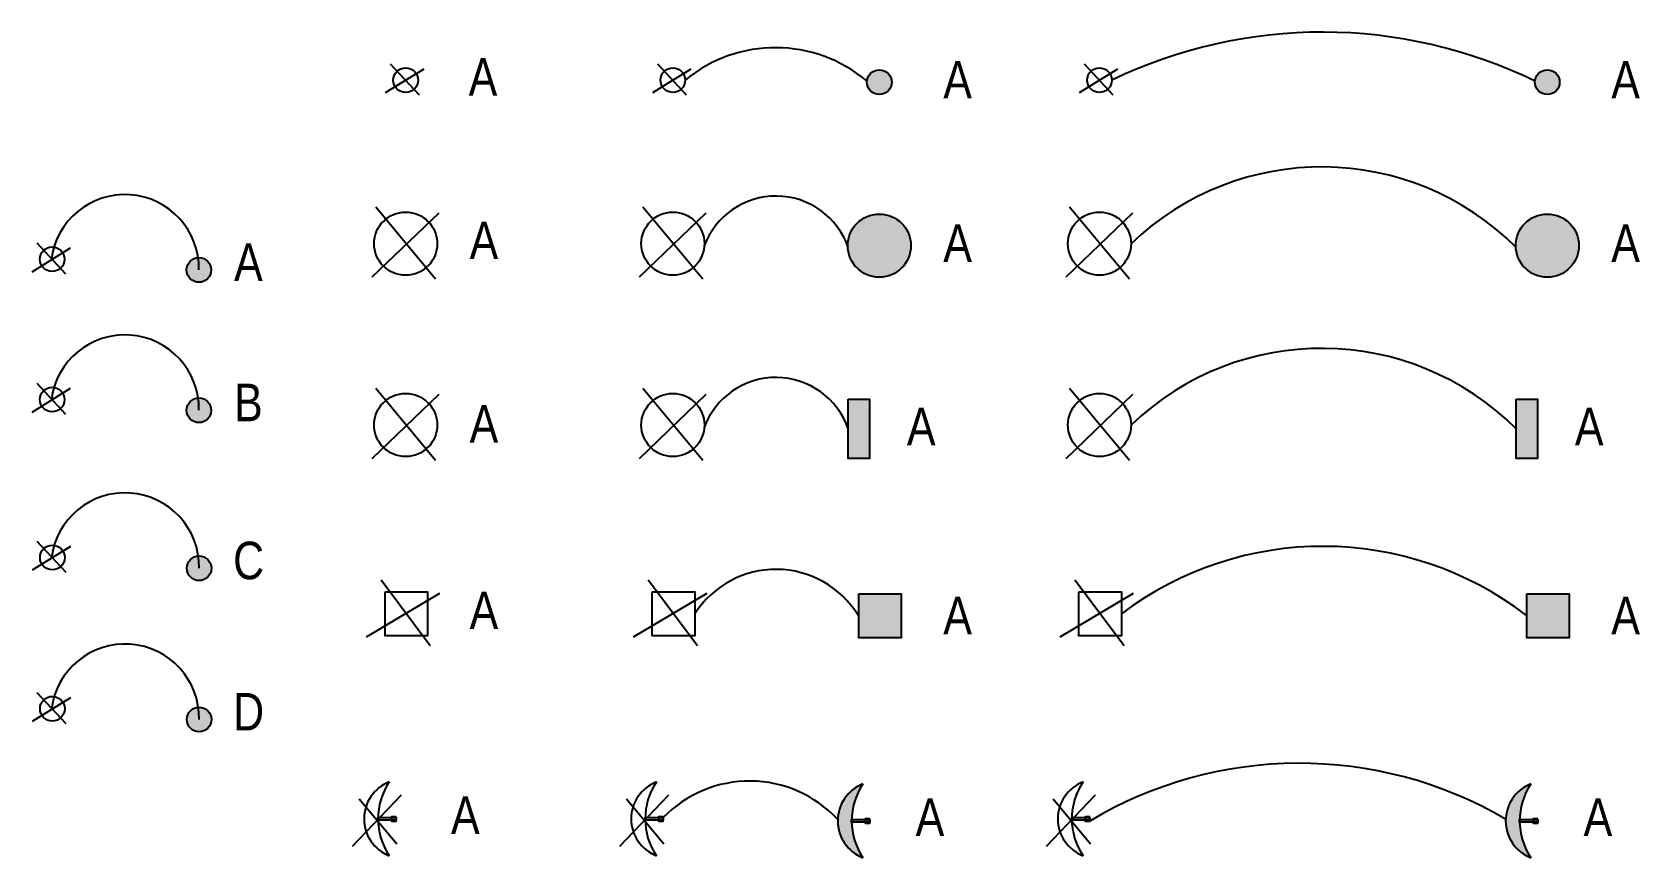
# Model space of a CAD drawing. Header units: feet. Extents: x -13431 to 20448, y 10370 to 29871.
# Drawn here: x 4100.8 to 4535.1, y 14753 to 14976.1 of the extents above; entities that cross this region are included whole.
import ezdxf
from ezdxf.enums import TextEntityAlignment as Align

# ---------------------------------------------------------------- set-up
doc = ezdxf.new("R2010")
doc.units = ezdxf.units.FT
doc.header["$MEASUREMENT"] = 0
doc.layers.add('Z - ROOF', color=3, linetype='Continuous')
doc.styles.add('PAPER SPACE TXT', font='technic_.ttf', dxfattribs={"height": 0.125})

# ---------------------------------------------------------------- blocks, each defined once
blk = doc.blocks.new('*U138')
at = {"layer": 'Z - ROOF'}
h = blk.add_hatch(color=256, dxfattribs=at)
h.dxf.hatch_style = 1
h.paths.add_polyline_path([(43, -2.87, 1), (36.33, -2.87, 1)])
at = {"color": 3}
blk.add_circle((0.03, 0.03), 3.33, dxfattribs=at)
at = {"color": 7}
blk.add_circle((39.67, -2.87), 3.33, dxfattribs=at)
at = {"layer": 'Z - ROOF', "color": 3, "flags": 128}
for points in [[(-4.12, 4.45), (3.66, -3.95)], [(-5.37, -3.33), (5.01, 3.1)]]:
    blk.add_lwpolyline(points, dxfattribs=at)
at = {"layer": 'Z - ROOF', "color": 3}
blk.add_arc((19.67, -2.49), 20, 358.9278, 173.1211, dxfattribs=at)
at = {"style": 'PAPER SPACE TXT'}
blk.add_text('A', height=10.13, dxfattribs=at).set_placement((53.04, -0.76), align=Align.MIDDLE_CENTER)
blk = doc.blocks.new('*U135')
at = {"layer": 'Z - ROOF'}
h = blk.add_hatch(color=256, dxfattribs=at)
h.dxf.hatch_style = 1
h.paths.add_polyline_path([(43, -2.87, 1), (36.33, -2.87, 1)])
at = {"color": 3}
blk.add_circle((0.03, 0.03), 3.33, dxfattribs=at)
at = {"color": 7}
blk.add_circle((39.67, -2.87), 3.33, dxfattribs=at)
at = {"layer": 'Z - ROOF', "color": 3, "flags": 128}
for points in [[(-4.12, 4.45), (3.66, -3.95)], [(-5.37, -3.33), (5.01, 3.1)]]:
    blk.add_lwpolyline(points, dxfattribs=at)
at = {"layer": 'Z - ROOF', "color": 3}
blk.add_arc((19.67, -2.49), 20, 358.9278, 173.1211, dxfattribs=at)
at = {"style": 'PAPER SPACE TXT'}
blk.add_text('B', height=10.13, dxfattribs=at).set_placement((53.04, -0.76), align=Align.MIDDLE_CENTER)
blk = doc.blocks.new('OBSTRUCTION C')
at = {"layer": 'Z - ROOF'}
h = blk.add_hatch(color=256, dxfattribs=at)
h.dxf.hatch_style = 1
h.paths.add_polyline_path([(43, -2.87, 1), (36.33, -2.87, 1)])
at = {"color": 3}
blk.add_circle((0.03, 0.03), 3.33, dxfattribs=at)
at = {"color": 7}
blk.add_circle((39.67, -2.87), 3.33, dxfattribs=at)
at = {"layer": 'Z - ROOF', "color": 3, "flags": 128}
for points in [[(-4.12, 4.45), (3.66, -3.95)], [(-5.37, -3.33), (5.01, 3.1)]]:
    blk.add_lwpolyline(points, dxfattribs=at)
at = {"layer": 'Z - ROOF', "color": 3}
blk.add_arc((19.67, -2.49), 20, 358.9278, 173.1211, dxfattribs=at)
at = {"style": 'PAPER SPACE TXT'}
blk.add_text('C', height=10.13, dxfattribs=at).set_placement((53.04, -0.76), align=Align.MIDDLE_CENTER)
blk = doc.blocks.new('OBSTRUCTION D')
at = {"layer": 'Z - ROOF'}
h = blk.add_hatch(color=256, dxfattribs=at)
h.dxf.hatch_style = 1
h.paths.add_polyline_path([(43, -2.87, 1), (36.33, -2.87, 1)])
at = {"color": 3}
blk.add_circle((0.03, 0.03), 3.33, dxfattribs=at)
at = {"color": 7}
blk.add_circle((39.67, -2.87), 3.33, dxfattribs=at)
at = {"layer": 'Z - ROOF', "color": 3, "flags": 128}
for points in [[(-4.12, 4.45), (3.66, -3.95)], [(-5.37, -3.33), (5.01, 3.1)]]:
    blk.add_lwpolyline(points, dxfattribs=at)
at = {"layer": 'Z - ROOF', "color": 3}
blk.add_arc((19.67, -2.49), 20, 358.9278, 173.1211, dxfattribs=at)
at = {"style": 'PAPER SPACE TXT'}
blk.add_text('D', height=10.13, dxfattribs=at).set_placement((53.04, -0.76), align=Align.MIDDLE_CENTER)

msp = doc.modelspace()

# ---------------------------------------------------------------- hatches: boundary and pattern name
at = {"layer": 'Z - ROOF'}
h = msp.add_hatch(color=256, dxfattribs=at)
h.dxf.hatch_style = 1
h.paths.add_polyline_path([(4332.99439, 14962.57803, 1), (4326.32624, 14962.57803, 1)])
h = msp.add_hatch(color=256, dxfattribs=at)
h.dxf.hatch_style = 1
h.paths.add_polyline_path([(4513.41454, 14962.57803, 1), (4506.74639, 14962.57803, 1)])
h = msp.add_hatch(color=256, dxfattribs=at)
h.dxf.hatch_style = 1
h.paths.add_polyline_path([(4338.18075, 14918.41251, 1), (4321.13988, 14918.41251, 1)])
h = msp.add_hatch(color=256, dxfattribs=at)
h.dxf.hatch_style = 1
h.paths.add_polyline_path([(4518.6009, 14918.41251, 1), (4501.56003, 14918.41251, 1)])
h = msp.add_hatch(color=256, dxfattribs=at)
h.dxf.hatch_style = 1
h.paths.add_polyline_path([(4321.25551, 14860.87376), (4327.01973, 14860.87376), (4327.01973, 14876.90233), (4321.25551, 14876.90233)])
h = msp.add_hatch(color=256, dxfattribs=at)
h.dxf.hatch_style = 1
h.paths.add_polyline_path([(4501.67566, 14860.87376), (4507.43988, 14860.87376), (4507.43988, 14876.90233), (4501.67566, 14876.90233)])
h = msp.add_hatch(color=256, dxfattribs=at)
h.dxf.hatch_style = 1
h.paths.add_polyline_path([(4335.58757, 14824.32669), (4324.10351, 14824.32669), (4324.10351, 14812.4803), (4335.58757, 14812.4803)])
h = msp.add_hatch(color=256, dxfattribs=at)
h.dxf.hatch_style = 1
h.paths.add_polyline_path([(4516.00772, 14824.32669), (4504.52366, 14824.32669), (4504.52366, 14812.4803), (4516.00772, 14812.4803)])
h = msp.add_hatch(color=256, dxfattribs=at)
h.dxf.hatch_style = 1
h.paths.add_polyline_path([(4322.18293, 14763.35848), (4322.18634, 14763.35848, -0.144405863), (4325.23765, 14773.00453, 0.683125103), (4325.23765, 14753.01375, -0.144405863), (4322.18634, 14762.6598), (4322.18293, 14762.6598)])
h.paths.add_polyline_path([(4325.82369, 14763.35848), (4322.18634, 14763.35848, 0.009769863), (4322.18634, 14762.6598), (4325.82369, 14762.6598)])
h.paths.add_polyline_path([(4327.07724, 14763.35848), (4325.82369, 14763.35848), (4325.82369, 14762.6598), (4327.07724, 14762.6598)])
h = msp.add_hatch(color=256, dxfattribs=at)
h.dxf.hatch_style = 1
h.paths.add_polyline_path([(4502.60308, 14763.35848), (4502.60649, 14763.35848, -0.144405863), (4505.6578, 14773.00453, 0.683125103), (4505.6578, 14753.01375, -0.144405863), (4502.60649, 14762.6598), (4502.60308, 14762.6598)])
h.paths.add_polyline_path([(4506.24384, 14763.35848), (4502.60649, 14763.35848, 0.009769863), (4502.60649, 14762.6598), (4506.24384, 14762.6598)])
h.paths.add_polyline_path([(4507.49739, 14763.35848), (4506.24384, 14763.35848), (4506.24384, 14762.6598), (4507.49739, 14762.6598)])

# ---------------------------------------------------------------- linework, layer by layer
at = {"color": 3}
for points in [[(4196.16523, 14824.86617), (4207.64929, 14824.86617), (4207.64929, 14813.01978), (4196.16523, 14813.01978)], [(4268.33241, 14824.86617), (4279.81647, 14824.86617), (4279.81647, 14813.01978), (4268.33241, 14813.01978)], [(4383.56302, 14824.86617), (4395.04708, 14824.86617), (4395.04708, 14813.01978), (4383.56302, 14813.01978)], [(4199.13896, 14764.13743), (4197.88541, 14764.13743), (4197.88541, 14762.9598), (4199.13896, 14762.9598)], [(4271.30614, 14764.13743), (4270.0526, 14764.13743), (4270.0526, 14762.9598), (4271.30614, 14762.9598)], [(4386.53675, 14764.13743), (4385.2832, 14764.13743), (4385.2832, 14762.9598), (4386.53675, 14762.9598)], [(4194.24465, 14763.89796), (4199.13896, 14763.89796), (4199.13896, 14763.19927), (4194.24465, 14763.19927)], [(4266.41183, 14763.89796), (4271.30614, 14763.89796), (4271.30614, 14763.19927), (4266.41183, 14763.19927)], [(4381.64244, 14763.89796), (4386.53675, 14763.89796), (4386.53675, 14763.19927), (4381.64244, 14763.19927)]]:
    msp.add_lwpolyline(points, close=True, dxfattribs=at)
at = {"color": 7}
for points in [[(4324.10351, 14824.32669), (4335.58757, 14824.32669), (4335.58757, 14812.4803), (4324.10351, 14812.4803)], [(4504.52366, 14824.32669), (4516.00772, 14824.32669), (4516.00772, 14812.4803), (4504.52366, 14812.4803)], [(4322.18293, 14763.35848), (4327.07724, 14763.35848), (4327.07724, 14762.6598), (4322.18293, 14762.6598)], [(4327.07724, 14763.59795), (4325.82369, 14763.59795), (4325.82369, 14762.42033), (4327.07724, 14762.42033)], [(4502.60308, 14763.35848), (4507.49739, 14763.35848), (4507.49739, 14762.6598), (4502.60308, 14762.6598)], [(4507.49739, 14763.59795), (4506.24384, 14763.59795), (4506.24384, 14762.42033), (4507.49739, 14762.42033)]]:
    msp.add_lwpolyline(points, close=True, dxfattribs=at)
at = {"color": 3}
for centre, radius in [((4201.72203, 14963.11751), 3.33408), ((4273.88922, 14963.11751), 3.33408), ((4389.11982, 14963.11751), 3.33408), ((4201.72203, 14918.95199), 8.52043), ((4273.88922, 14918.95199), 8.52043), ((4389.11982, 14918.95199), 8.52043), ((4201.72203, 14869.94888), 8.52043), ((4273.88922, 14869.94888), 8.52043), ((4389.11982, 14869.94888), 8.52043)]:
    msp.add_circle(centre, radius, dxfattribs=at)
at = {"color": 7}
for centre, radius in [((4329.66031, 14962.57803), 3.33408), ((4510.08046, 14962.57803), 3.33408), ((4329.66031, 14918.41251), 8.52043), ((4510.08046, 14918.41251), 8.52043)]:
    msp.add_circle(centre, radius, dxfattribs=at)
at = {"color": 3}
for centre, radius, start, end in [((4201.20125, 14763.54862), 10.72998, 111.3240729, 248.6759271), ((4212.12502, 14763.54862), 17.88037, 146.0123165, 213.9876835), ((4273.36843, 14763.54862), 10.72998, 111.3240729, 248.6759271), ((4284.2922, 14763.54862), 17.88037, 146.0123165, 213.9876835), ((4388.59904, 14763.54862), 10.72998, 111.3240729, 248.6759271), ((4399.52281, 14763.54862), 17.88037, 146.0123165, 213.9876835)]:
    msp.add_arc(centre, radius, start, end, dxfattribs=at)
at = {"color": 7}
for centre, radius, start, end in [((4329.13953, 14763.00914), 10.72998, 111.3240729, 248.6759271), ((4340.0633, 14763.00914), 17.88037, 146.0123165, 213.9876835), ((4509.55968, 14763.00914), 10.72998, 111.3240729, 248.6759271), ((4520.48345, 14763.00914), 17.88037, 146.0123165, 213.9876835)]:
    msp.add_arc(centre, radius, start, end, dxfattribs=at)
at = {"layer": 'Z - ROOF', "color": 3, "flags": 128}
for points in [[(4196.32027, 14959.7587), (4206.69904, 14966.18913)], [(4197.56572, 14967.53744), (4205.3498, 14959.1364)], [(4268.48746, 14959.7587), (4278.86623, 14966.18913)], [(4269.73291, 14967.53744), (4277.51699, 14959.1364)], [(4383.71806, 14959.7587), (4394.09684, 14966.18913)], [(4384.96352, 14967.53744), (4392.7476, 14959.1364)], [(4193.62179, 14928.92476), (4209.81267, 14909.42604)], [(4265.78898, 14928.92476), (4281.97986, 14909.42604)], [(4381.01958, 14928.92476), (4397.21047, 14909.42604)], [(4192.6877, 14909.94462), (4210.74677, 14927.26529)], [(4264.85488, 14909.94462), (4282.91395, 14927.26529)], [(4380.08549, 14909.94462), (4398.14456, 14927.26529)], [(4192.6877, 14860.94151), (4210.74677, 14878.26218)], [(4193.62179, 14879.92165), (4209.81267, 14860.42293)], [(4264.85488, 14860.94151), (4282.91395, 14878.26218)], [(4265.78898, 14879.92165), (4281.97986, 14860.42293)], [(4380.08549, 14860.94151), (4398.14456, 14878.26218)], [(4381.01958, 14879.92165), (4397.21047, 14860.42293)], [(4195.07314, 14828.08974), (4208.35797, 14810.3542)], [(4267.24032, 14828.08974), (4280.52516, 14810.3542)], [(4382.47093, 14828.08974), (4395.75577, 14810.3542)], [(4191.1292, 14812.73968), (4210.95266, 14824.56338)], [(4263.29639, 14812.73968), (4283.11985, 14824.56338)], [(4378.527, 14812.73968), (4398.35046, 14824.56338)], [(4187.39814, 14756.21024), (4200.61518, 14770.07047)], [(4189.19305, 14768.92903), (4199.3098, 14756.78095)], [(4259.56533, 14756.21024), (4272.78237, 14770.07047)], [(4261.36024, 14768.92903), (4271.47698, 14756.78095)], [(4374.79594, 14756.21024), (4388.01298, 14770.07047)], [(4376.59085, 14768.92903), (4386.70759, 14756.78095)]]:
    msp.add_lwpolyline(points, dxfattribs=at)
at = {"layer": 'Z - ROOF', "color": 7}
for points in [[(4321.25551, 14876.90233), (4327.01973, 14876.90233), (4327.01973, 14860.87376), (4321.25551, 14860.87376)], [(4501.67566, 14876.90233), (4507.43988, 14876.90233), (4507.43988, 14860.87376), (4501.67566, 14860.87376)]]:
    msp.add_lwpolyline(points, close=True, dxfattribs=at)
at = {"layer": 'Z - ROOF', "color": 3}
for centre, radius, start, end in [((4449.30093, 14845.01654), 131.07169, 64.0016806, 115.7031997), ((4301.58438, 14933.51763), 38.36034, 49.817557, 129.4246672), ((4449.15497, 14865.44647), 74.22174, 44.9585136, 133.9530921), ((4301.74387, 14911.17603), 20.63484, 18.9914063, 159.7339877), ((4449.15497, 14816.44336), 74.22174, 44.9585136, 133.9530921), ((4301.74387, 14862.17292), 20.63484, 18.9914063, 159.7339877), ((4449.44976, 14746.8671), 90.30273, 52.5641916, 127.0454099), ((4301.75235, 14804.90365), 26.04391, 31.652505, 147.3800948), ((4443.09508, 14668.34635), 110.22954, 59.6626622, 120.8702727), ((4294.62983, 14741.23621), 32.51998, 43.1615964, 135.8246903)]:
    msp.add_arc(centre, radius, start, end, dxfattribs=at)

# ---------------------------------------------------------------- block references
at = {"color": 3}
for name, p in [('*U138', (4106.20894, 14914.70841)), ('*U135', (4106.20894, 14876.79565)), ('OBSTRUCTION C', (4106.26083, 14834.11827)), ('OBSTRUCTION D', (4106.26083, 14793.26966))]:
    msp.add_blockref(name, p, dxfattribs=at)

# ---------------------------------------------------------------- texts
at = {"style": 'PAPER SPACE TXT'}
for p in [(4222.60214, 14964.00122), (4350.80469, 14963.24233), (4531.22484, 14963.24233), (4222.8616, 14919.83969), (4350.80469, 14919.07681), (4531.22484, 14919.07681), (4222.8616, 14870.26614), (4340.97209, 14869.55234), (4521.39224, 14869.55234), (4222.85993, 14819.88626), (4350.80469, 14818.49863), (4531.22484, 14818.49863), (4217.83617, 14764.56226), (4343.33072, 14764.02278), (4523.75087, 14764.02278)]:
    msp.add_text('A', height=10.125, dxfattribs=at).set_placement(p, align=Align.MIDDLE_CENTER)

doc.saveas('drawing.dxf')
